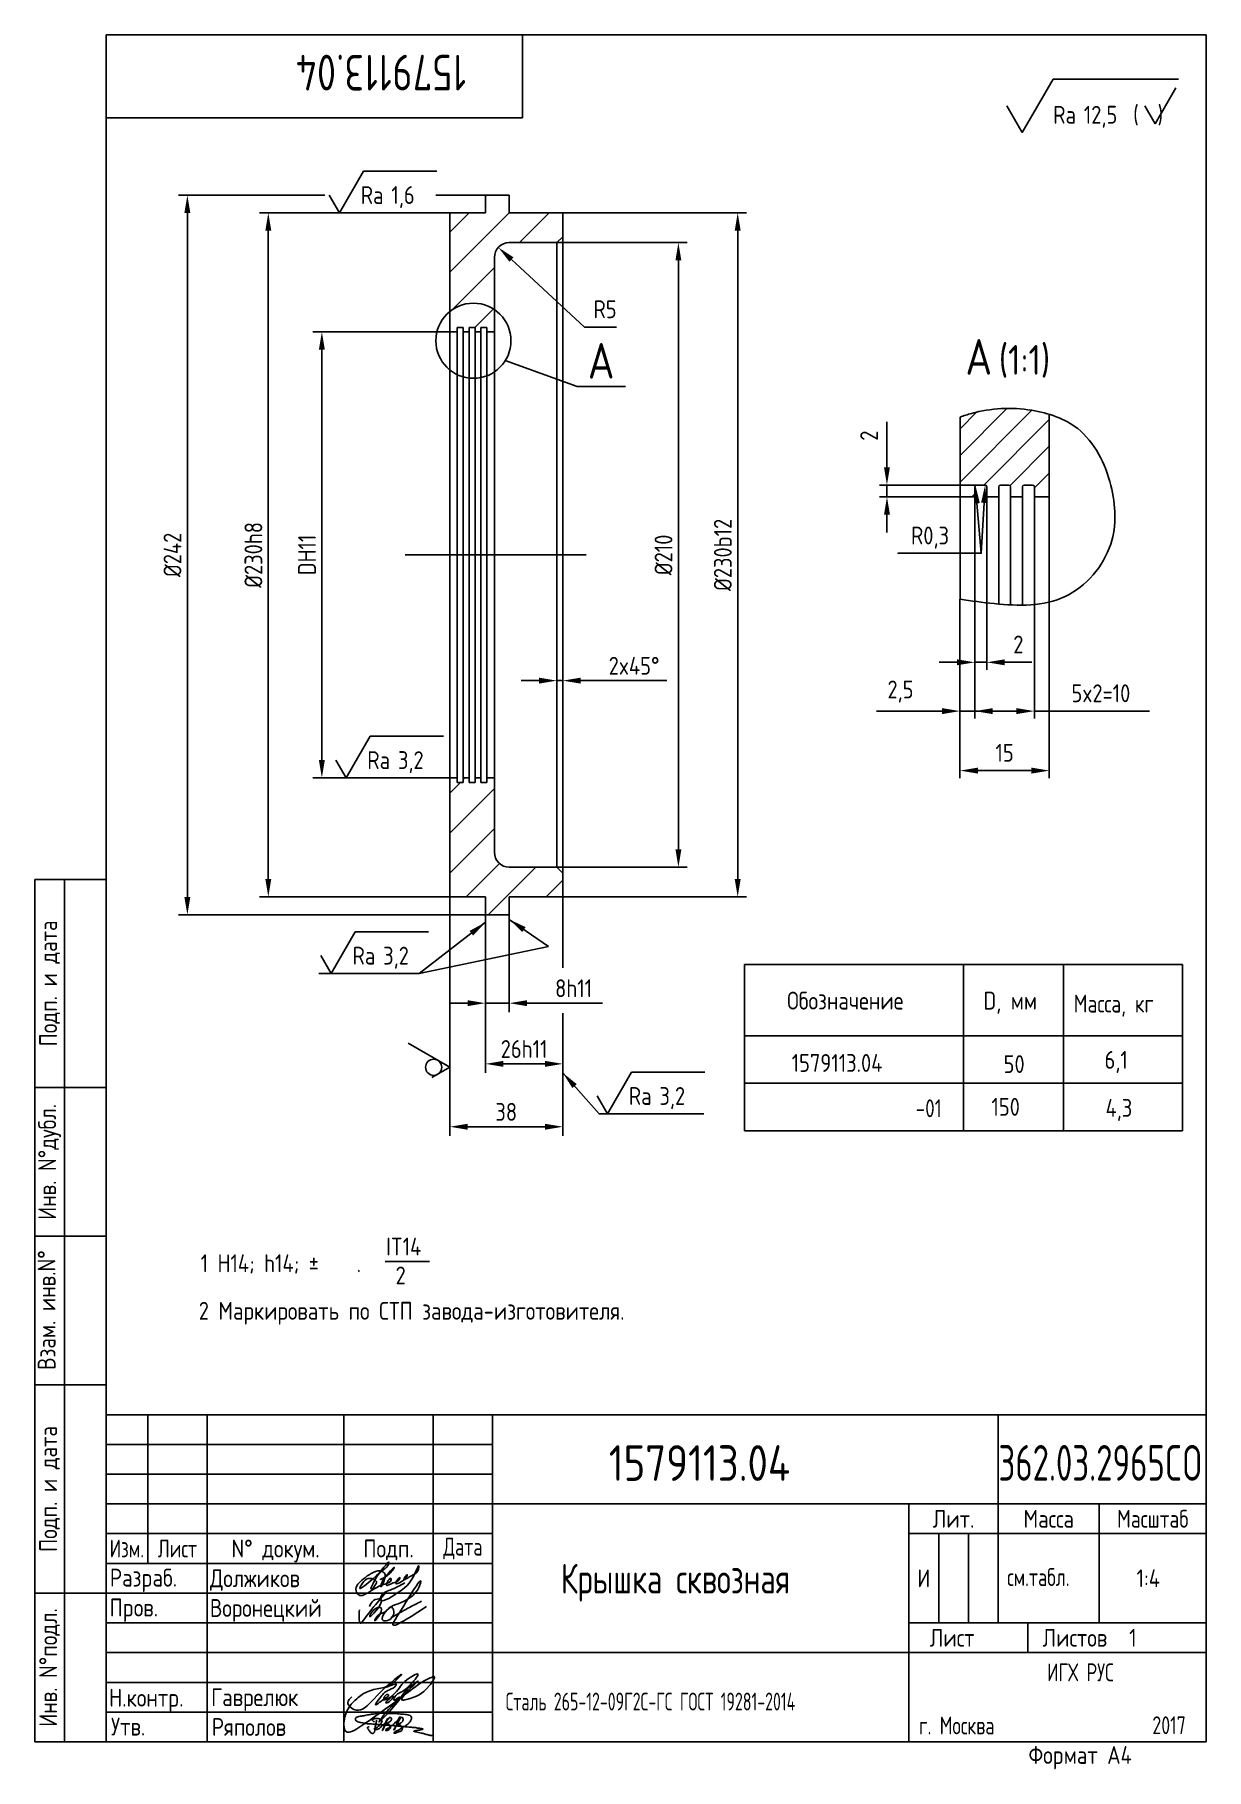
# Paper-space layout 'A4_MCad' of a CAD drawing. Header units: millimetres. Extents: x 8 to 205, y 0 to 292.
# The model-space entities are those that its viewports show. They can reach past a viewport. Long polylines and large blocks are cut down to what shows.
import ezdxf
from ezdxf.enums import TextEntityAlignment as Align

# ---------------------------------------------------------------- set-up
doc = ezdxf.new("R2010")
doc.units = ezdxf.units.MM
doc.linetypes.add('CENTER', pattern=[50.8, 31.75, -6.35, 6.35, -6.35])
for name, color, linetype in [('Bord', 1, 'Continuous'), ('Cen', 5, 'CENTER'), ('Con', 6, 'Continuous'), ('Cont', 6, 'Continuous'), ('Dim', 7, 'Continuous'), ('Hatch', 2, 'Continuous'), ('Text', 3, 'Continuous'), ('Textb', 6, 'Continuous'), ('Vporti', 7, 'Continuous')]:
    doc.layers.add(name, color=color, linetype=linetype)
doc.layers.get('Defpoints').off()
doc.layers.get('Vporti').off()
doc.styles.add('Style1', font='romans.shx', dxfattribs={"width": 0.8})
doc.dimstyles.new('Dia_2', dxfattribs={"dimscale": 2, "dimtxt": 3, "dimasz": 3, "dimexe": 1.25, "dimexo": 0.625, "dimgap": 1.5, "dimtad": 1, "dimtoh": 1, "dimdec": 0, "dimtxsty": 'Style1', "dimcen": 2.5, "dimse1": 1, "dimclrt": 3, "dimadec": 0, "dimazin": 0, "dimtfac": 1, "dimtdec": 0, "dimtmove": 0, "dimatfit": 2, "dimfxl": 1, "dimarcsym": 0})
doc.dimstyles.new('Lin', dxfattribs={"dimtxt": 3, "dimasz": 3, "dimexe": 1.25, "dimexo": 0, "dimgap": 1.5, "dimtad": 1, "dimtxsty": 'Style1', "dimcen": 2.5, "dimclrt": 3, "dimadec": 0, "dimazin": 0, "dimtfac": 1, "dimtmove": 0, "dimatfit": 3, "dimldrblk": 'DOT', "dimfxl": 1, "dimarcsym": 0})
doc.dimstyles.new('LIN_2', dxfattribs={"dimscale": 0.5, "dimtxt": 3, "dimasz": 3, "dimexe": 1.5, "dimexo": 0, "dimgap": 1, "dimtad": 1, "dimdec": 0, "dimzin": 0, "dimdsep": 46, "dimtxsty": 'Style1', "dimcen": 0, "dimclrt": 3, "dimadec": 0, "dimazin": 0, "dimtfac": 1, "dimtdec": 0, "dimtix": 1, "dimtmove": 0, "dimatfit": 3, "dimfxl": 1, "dimtolj": 1, "dimtzin": 12, "dimarcsym": 0})

# ---------------------------------------------------------------- blocks, each defined once
blk = doc.blocks.new('A$C314368CF')
at = {"layer": 'Text'}
for q in [(7.18, 6), (1.98, 3)]:
    blk.add_line((3.72, 0), q, dxfattribs=at)
at = {"layer": 'Text', "style": 'Style1', "width": 0.8}
blk.add_text('(  )', height=3, dxfattribs=at).set_placement((0, 0))
blk = doc.blocks.new('sherISO_18')
at = {"layer": 'Cont'}
for p, q in [((-30.94, -16.46), (-25.74, -7.46)), ((-25.74, -7.46), (-4.67, -7.46)), ((-30.94, -16.46), (-33.54, -11.96))]:
    blk.add_line(p, q, dxfattribs=at)
blk.add_blockref('A$C314368CF', (-12.3, -14.96))
at = {"layer": 'Textb', "style": 'Style1', "width": 0.8}
blk.add_text('Ra', height=3, dxfattribs=at).set_placement((-25.74, -14.96))
blk.add_attdef('12,5', (-20.6, -14.96), '', height=3, dxfattribs=at)
blk = doc.blocks.new('*D11')
at = {"layer": 'Dim', "color": 0, "lineweight": -2, "transparency": 16777216}
for p, q in [((1631.95, 1599.58), (1631.95, 1570)), ((1616.95, 1581.25), (1616.95, 1570)), ((1619.95, 1571.25), (1628.95, 1571.25))]:
    blk.add_line(p, q, dxfattribs=at)
at = {"layer": 'Dim', "color": 0, "transparency": 16777216}
for points in [[(1619.95, 1571.75), (1619.95, 1570.75), (1616.95, 1571.25)], [(1628.95, 1571.75), (1628.95, 1570.75), (1631.95, 1571.25)]]:
    blk.add_solid(points, dxfattribs=at)
at = {"layer": 'Dim', "color": 3, "transparency": 16777216, "insert": (1624.45, 1574.25), "char_height": 3, "attachment_point": 5, "style": 'Style1'}
blk.add_mtext('15', dxfattribs=at)
blk = doc.blocks.new('_Dot')
at = {"color": 0, "linetype": 'ByBlock', "lineweight": -2}
blk.add_line((-0.5, 0), (-1, 0), dxfattribs=at)
at = {"color": 0, "linetype": 'ByBlock', "const_width": 0.5}
blk.add_lwpolyline([(-0.25, 0, 1), (0.25, 0, 1)], format="xyb", close=True, dxfattribs=at)
blk = doc.blocks.new('*D12')
at = {"layer": 'Dim', "color": 0, "lineweight": -2, "transparency": 16777216}
for p, q in [((1616.95, 1600.08), (1616.95, 1580)), ((1619.45, 1589.47), (1619.45, 1580)), ((1613.95, 1581.25), (1602.93, 1581.25)), ((1619.45, 1581.25), (1616.95, 1581.25)), ((1619.45, 1581.25), (1622.45, 1581.25))]:
    blk.add_line(p, q, dxfattribs=at)
at = {"layer": 'Dim', "color": 0, "transparency": 16777216}
blk.add_solid([(1613.95, 1581.75), (1613.95, 1580.75), (1616.95, 1581.25)], dxfattribs=at)
at = {"layer": 'Dim', "color": 3, "transparency": 16777216, "insert": (1606.94, 1584.54), "char_height": 3, "attachment_point": 5, "style": 'Style1'}
blk.add_mtext('2,5', dxfattribs=at)
blk = doc.blocks.new('_None')
blk = doc.blocks.new('*D13')
at = {"layer": 'Dim', "color": 0, "lineweight": -2, "transparency": 16777216}
for p, q in [((1629.45, 1599.18), (1629.45, 1580)), ((1619.45, 1589.47), (1619.45, 1580)), ((1622.45, 1581.25), (1626.45, 1581.25)), ((1629.45, 1581.25), (1648.83, 1581.25))]:
    blk.add_line(p, q, dxfattribs=at)
at = {"layer": 'Dim', "color": 0, "transparency": 16777216}
for points in [[(1622.45, 1581.75), (1622.45, 1580.75), (1619.45, 1581.25)], [(1626.45, 1581.75), (1626.45, 1580.75), (1629.45, 1581.25)]]:
    blk.add_solid(points, dxfattribs=at)
at = {"layer": 'Dim', "color": 3, "transparency": 16777216, "insert": (1640.64, 1584.25), "char_height": 3, "attachment_point": 5, "style": 'Style1'}
blk.add_mtext('5x2=10', dxfattribs=at)
blk = doc.blocks.new('*D10')
at = {"layer": 'Dim', "color": 0, "lineweight": -2, "transparency": 16777216}
for p, q in [((1604.67, 1622.26), (1604.67, 1629.86)), ((1619.75, 1619.26), (1603.42, 1619.26)), ((1604.67, 1617.26), (1604.67, 1619.26)), ((1616.95, 1617.26), (1603.42, 1617.26)), ((1604.67, 1614.26), (1604.67, 1611.26))]:
    blk.add_line(p, q, dxfattribs=at)
at = {"layer": 'Dim', "color": 0, "transparency": 16777216}
for points in [[(1604.17, 1622.26), (1605.17, 1622.26), (1604.67, 1619.26)], [(1604.17, 1614.26), (1605.17, 1614.26), (1604.67, 1617.26)]]:
    blk.add_solid(points, dxfattribs=at)
at = {"layer": 'Dim', "color": 3, "transparency": 16777216, "insert": (1601.67, 1627.56), "char_height": 3, "attachment_point": 5, "rotation": 90, "style": 'Style1'}
blk.add_mtext('2', dxfattribs=at)
blk = doc.blocks.new('ZNAK01')
at = {"layer": 'Textb', "style": 'Style1', "width": 0.8}
blk.add_attdef('А', text='', height=6, dxfattribs=at).set_placement((3.95, -0.02), align=Align.RIGHT)
blk.add_attdef('SC(1)', (5.07, -0.02), '', height=5, dxfattribs=at)
blk = doc.blocks.new('*D15')
at = {"layer": 'Dim', "color": 0, "lineweight": -2, "transparency": 16777216}
for p, q in [((1426.81, 1432.7), (1426.81, 1399.98)), ((1434.81, 1432.7), (1434.81, 1399.98)), ((1420.81, 1402.98), (1414.81, 1402.98)), ((1426.81, 1402.98), (1434.81, 1402.98)), ((1440.81, 1402.98), (1466.13, 1402.98))]:
    blk.add_line(p, q, dxfattribs=at)
at = {"layer": 'Dim', "color": 0, "transparency": 16777216}
for points in [[(1420.81, 1403.98), (1420.81, 1401.98), (1426.81, 1402.98)], [(1440.81, 1403.98), (1440.81, 1401.98), (1434.81, 1402.98)]]:
    blk.add_solid(points, dxfattribs=at)
at = {"layer": 'Dim', "color": 3, "transparency": 16777216, "insert": (1456.47, 1407.98), "char_height": 6, "attachment_point": 5, "style": 'Style1'}
blk.add_mtext('\\A1;8h11', dxfattribs=at)
blk = doc.blocks.new('*D16')
at = {"layer": 'Dim', "color": 0, "lineweight": -2, "transparency": 16777216}
for p, q in [((1426.81, 1412.79), (1426.81, 1379.57)), ((1452.81, 1399.64), (1452.81, 1379.57)), ((1432.81, 1382.57), (1446.81, 1382.57))]:
    blk.add_line(p, q, dxfattribs=at)
at = {"layer": 'Dim', "color": 0, "transparency": 16777216}
for points in [[(1432.81, 1383.57), (1432.81, 1381.57), (1426.81, 1382.57)], [(1446.81, 1383.57), (1446.81, 1381.57), (1452.81, 1382.57)]]:
    blk.add_solid(points, dxfattribs=at)
at = {"layer": 'Dim', "color": 3, "transparency": 16777216, "insert": (1439.81, 1387.57), "char_height": 6, "attachment_point": 5, "style": 'Style1'}
blk.add_mtext('\\A1;26h11', dxfattribs=at)
blk = doc.blocks.new('*D17')
at = {"layer": 'Dim', "color": 0, "lineweight": -2, "transparency": 16777216}
for p, q in [((1414.81, 1438.7), (1414.81, 1358.43)), ((1452.81, 1392.88), (1452.81, 1358.43)), ((1420.81, 1361.43), (1446.81, 1361.43))]:
    blk.add_line(p, q, dxfattribs=at)
at = {"layer": 'Dim', "color": 0, "transparency": 16777216}
for points in [[(1420.81, 1362.43), (1420.81, 1360.43), (1414.81, 1361.43)], [(1446.81, 1362.43), (1446.81, 1360.43), (1452.81, 1361.43)]]:
    blk.add_solid(points, dxfattribs=at)
at = {"layer": 'Dim', "color": 3, "transparency": 16777216, "insert": (1433.81, 1366.43), "char_height": 6, "attachment_point": 5, "style": 'Style1'}
blk.add_mtext('\\A1;38', dxfattribs=at)
blk = doc.blocks.new('sherISO_09')
at = {"layer": 'Text'}
for q in [(4.04, 7), (-1.73, 3)]:
    blk.add_line((0, 0), q, dxfattribs=at)
blk.add_circle((0, 2.71), 1.35, dxfattribs=at)
blk = doc.blocks.new('sherISO_01')
at = {"layer": 'Text'}
blk.add_line((4.04, 7), (16.36, 7), dxfattribs=at)
blk.add_lwpolyline([(-1.73, 3), (0, 0), (4.04, 7)], dxfattribs=at)
at = {"layer": 'Text', "style": 'Style1', "width": 0.8}
blk.add_text('Ra', height=3, dxfattribs=at).set_placement((3.58, 1.5))
blk.add_attdef('12,5', (8.73, 1.5), '', height=3, dxfattribs=at)
blk = doc.blocks.new('*D18')
at = {"layer": 'Dim', "color": 0, "lineweight": -2, "transparency": 16777216}
for p, q in [((1450.81, 1658.7), (1494.7, 1658.7)), ((1491.7, 1652.7), (1491.7, 1454.71)), ((1450.81, 1448.71), (1494.7, 1448.71))]:
    blk.add_line(p, q, dxfattribs=at)
at = {"layer": 'Dim', "color": 0, "transparency": 16777216}
for points in [[(1490.7, 1652.7), (1492.7, 1652.7), (1491.7, 1658.7)], [(1490.7, 1454.71), (1492.7, 1454.71), (1491.7, 1448.71)]]:
    blk.add_solid(points, dxfattribs=at)
at = {"layer": 'Dim', "color": 3, "transparency": 16777216, "insert": (1486.7, 1553.7), "char_height": 6, "attachment_point": 5, "rotation": 90, "style": 'Style1'}
blk.add_mtext('\\A1;%%c210', dxfattribs=at)
blk = doc.blocks.new('*D19')
at = {"layer": 'Dim', "color": 0, "lineweight": -2, "transparency": 16777216}
for p, q in [((1452.81, 1668.7), (1514.64, 1668.7)), ((1511.64, 1662.7), (1511.64, 1444.7)), ((1452.81, 1438.7), (1514.64, 1438.7))]:
    blk.add_line(p, q, dxfattribs=at)
at = {"layer": 'Dim', "color": 0, "transparency": 16777216}
for points in [[(1510.64, 1662.7), (1512.64, 1662.7), (1511.64, 1668.7)], [(1510.64, 1444.7), (1512.64, 1444.7), (1511.64, 1438.7)]]:
    blk.add_solid(points, dxfattribs=at)
at = {"layer": 'Dim', "color": 3, "transparency": 16777216, "insert": (1506.64, 1553.7), "char_height": 6, "attachment_point": 5, "rotation": 90, "style": 'Style1'}
blk.add_mtext('\\A1;%%c230b12', dxfattribs=at)
blk = doc.blocks.new('*D21')
at = {"layer": 'Dim', "color": 0, "lineweight": -2, "transparency": 16777216}
for p, q in [((1414.81, 1668.7), (1350.79, 1668.7)), ((1353.79, 1662.7), (1353.79, 1444.7)), ((1414.81, 1438.7), (1350.79, 1438.7))]:
    blk.add_line(p, q, dxfattribs=at)
at = {"layer": 'Dim', "color": 0, "transparency": 16777216}
for points in [[(1352.79, 1662.7), (1354.79, 1662.7), (1353.79, 1668.7)], [(1352.79, 1444.7), (1354.79, 1444.7), (1353.79, 1438.7)]]:
    blk.add_solid(points, dxfattribs=at)
at = {"layer": 'Dim', "color": 3, "transparency": 16777216, "insert": (1348.79, 1553.7), "char_height": 6, "attachment_point": 5, "rotation": 90, "style": 'Style1'}
blk.add_mtext('\\A1;%%c230h8', dxfattribs=at)
blk = doc.blocks.new('*D20')
at = {"layer": 'Dim', "color": 0, "lineweight": -2, "transparency": 16777216}
for p, q in [((1372.81, 1674.7), (1323.57, 1674.7)), ((1326.57, 1668.7), (1326.57, 1438.7)), ((1343.32, 1432.7), (1323.57, 1432.7))]:
    blk.add_line(p, q, dxfattribs=at)
at = {"layer": 'Dim', "color": 0, "transparency": 16777216}
for points in [[(1325.57, 1668.7), (1327.57, 1668.7), (1326.57, 1674.7)], [(1325.57, 1438.7), (1327.57, 1438.7), (1326.57, 1432.7)]]:
    blk.add_solid(points, dxfattribs=at)
at = {"layer": 'Dim', "color": 3, "transparency": 16777216, "insert": (1321.57, 1553.7), "char_height": 6, "attachment_point": 5, "rotation": 90, "style": 'Style1'}
blk.add_mtext('\\A1;%%c242', dxfattribs=at)
blk = doc.blocks.new('*D22')
at = {"layer": 'Dim', "color": 0, "lineweight": -2, "transparency": 16777216}
for p, q in [((1414.81, 1628.7), (1368.8, 1628.7)), ((1371.8, 1622.7), (1371.8, 1484.71)), ((1414.81, 1478.71), (1368.8, 1478.71))]:
    blk.add_line(p, q, dxfattribs=at)
at = {"layer": 'Dim', "color": 0, "transparency": 16777216}
for points in [[(1370.8, 1622.7), (1372.8, 1622.7), (1371.8, 1628.7)], [(1370.8, 1484.71), (1372.8, 1484.71), (1371.8, 1478.71)]]:
    blk.add_solid(points, dxfattribs=at)
at = {"layer": 'Dim', "color": 3, "transparency": 16777216, "insert": (1366.8, 1553.7), "char_height": 6, "attachment_point": 5, "rotation": 90, "style": 'Style1'}
blk.add_mtext('\\A1;DH11', dxfattribs=at)
blk = doc.blocks.new('*D23')
at = {"layer": 'Dim', "color": 0, "lineweight": -2, "transparency": 16777216}
for p, q in [((1450.81, 1503.95), (1450.81, 1514.43)), ((1452.81, 1503.95), (1452.81, 1514.43)), ((1444.81, 1511.43), (1438.81, 1511.43)), ((1450.81, 1511.43), (1452.81, 1511.43)), ((1458.81, 1511.43), (1487.83, 1511.43))]:
    blk.add_line(p, q, dxfattribs=at)
at = {"layer": 'Dim', "color": 0, "transparency": 16777216}
for points in [[(1444.81, 1512.43), (1444.81, 1510.43), (1450.81, 1511.43)], [(1458.81, 1512.43), (1458.81, 1510.43), (1452.81, 1511.43)]]:
    blk.add_solid(points, dxfattribs=at)
at = {"layer": 'Dim', "color": 3, "transparency": 16777216, "insert": (1476.8, 1516.43), "char_height": 6, "attachment_point": 5, "style": 'Style1'}
blk.add_mtext('\\A1;2x45°', dxfattribs=at)
blk = doc.blocks.new('*D24')
at = {"layer": 'Dim', "color": 0, "lineweight": -2, "transparency": 16777216}
for p, q in [((1435.55, 1653.02), (1438.49, 1650.31)), ((1438.49, 1650.31), (1460.15, 1630.3)), ((1460.15, 1630.3), (1470.92, 1630.3))]:
    blk.add_line(p, q, dxfattribs=at)
at = {"layer": 'Dim', "color": 0, "transparency": 16777216}
blk.add_solid([(1436.23, 1653.76), (1434.87, 1652.29), (1431.14, 1657.09)], dxfattribs=at)
at = {"layer": 'Dim', "color": 3, "transparency": 16777216, "insert": (1467.03, 1636.3), "char_height": 6, "attachment_point": 5, "style": 'Style1'}
blk.add_mtext('R5', dxfattribs=at)

msp = doc.modelspace()

# ---------------------------------------------------------------- hatches: boundary and pattern name
at = {"layer": 'Hatch'}
h = msp.add_hatch(dxfattribs=at)
h.set_pattern_fill('ANSI31', color=256, scale=3)
h.set_pattern_definition([(45, (-5071.383, 2167.162), (-6.735192, 6.735192), [])])
h.paths.add_polyline_path([(1452.808, 1664.701), (1452.808, 1668.701), (1434.813, 1668.701), (1434.813, 1674.701), (1426.813, 1674.701), (1426.813, 1668.701), (1414.813, 1668.701), (1414.813, 1628.701), (1417.313, 1628.701), (1417.313, 1630.201), (1419.313, 1630.201), (1419.313, 1628.701), (1421.313, 1628.701), (1421.313, 1630.201), (1423.313, 1630.201), (1423.313, 1628.701), (1425.313, 1628.701), (1425.313, 1630.201), (1427.313, 1630.201), (1427.313, 1628.701), (1429.813, 1628.701), (1429.813, 1653.701, -0.4142136), (1434.813, 1658.701), (1450.808, 1658.701), (1452.808, 1660.701)])
h.paths.add_polyline_path([(1429.813, 1478.701), (1427.313, 1478.701), (1427.313, 1477.206), (1425.313, 1477.206), (1425.313, 1478.701), (1423.313, 1478.701), (1423.313, 1477.206), (1421.313, 1477.206), (1421.313, 1478.701), (1419.313, 1478.701), (1419.313, 1477.206), (1417.313, 1477.206), (1417.313, 1478.701), (1414.813, 1478.701), (1414.813, 1438.701), (1426.813, 1438.701), (1426.813, 1432.701), (1434.813, 1432.701), (1434.813, 1438.701), (1452.808, 1438.701), (1452.808, 1442.706), (1452.809, 1446.705), (1450.808, 1448.706), (1434.813, 1448.706, -0.4142136), (1429.813, 1453.706)])
h = msp.add_hatch(dxfattribs=at)
h.set_pattern_fill('ANSI31', color=256, style=0)
h.set_pattern_definition([(45, (1343.2323, 1570.5334), (-2.245064, 2.245064), [])])
edge = h.paths.add_edge_path()
edge.add_spline(control_points=[(1631.954, 1631.155), (1630.995, 1631.449), (1626.602, 1632.428), (1621.444, 1632.151), (1617.59, 1630.907), (1616.954, 1630.677)], knot_values=[20.1465152, 20.1465152, 20.1465152, 20.1465152, 23.0935881, 33.2381025, 35.2679193, 35.2679193, 35.2679193, 35.2679193], degree=3, periodic=0)
edge.add_line((1616.954, 1630.677), (1616.954, 1617.262))
edge.add_line((1616.954, 1617.262), (1619.454, 1617.262))
edge.add_line((1619.454, 1617.262), (1619.454, 1618.962))
edge.add_arc((1619.754, 1618.962), 0.3, 90, 180, ccw=False)
edge.add_line((1619.754, 1619.262), (1621.154, 1619.262))
edge.add_arc((1621.154, 1618.962), 0.3, 0, 90, ccw=False)
edge.add_line((1621.454, 1618.962), (1621.454, 1617.262))
edge.add_line((1621.454, 1617.262), (1623.454, 1617.262))
edge.add_line((1623.454, 1617.262), (1623.454, 1618.962))
edge.add_arc((1623.754, 1618.962), 0.3, 90, 180, ccw=False)
edge.add_line((1623.754, 1619.262), (1625.154, 1619.262))
edge.add_arc((1625.154, 1618.962), 0.3, 0, 90, ccw=False)
edge.add_line((1625.454, 1618.962), (1625.454, 1617.262))
edge.add_line((1625.454, 1617.262), (1627.454, 1617.262))
edge.add_line((1627.454, 1617.262), (1627.454, 1618.962))
edge.add_arc((1627.754, 1618.962), 0.3, 90, 180, ccw=False)
edge.add_line((1627.754, 1619.262), (1629.154, 1619.262))
edge.add_arc((1629.154, 1618.962), 0.3, 0, 90, ccw=False)
edge.add_line((1629.454, 1618.962), (1629.454, 1617.262))
edge.add_line((1629.454, 1617.262), (1631.954, 1617.262))
edge.add_line((1631.954, 1617.262), (1631.954, 1631.155))

# ---------------------------------------------------------------- linework, layer by layer
at = {"layer": 'Bord'}
msp.add_open_spline([(1616.954, 1630.677), (1617.59, 1630.907), (1621.444, 1632.151), (1628.437, 1632.527), (1638.28, 1629.187), (1642.939, 1619.688), (1643.53, 1608.475), (1635.164, 1598.685), (1624.786, 1598.981), (1618.845, 1599.777), (1616.954, 1600.08)], degree=3, knots=[20.1465152, 20.1465152, 20.1465152, 20.1465152, 22.176332, 32.3208464, 40.6447347, 51.7167542, 61.5386293, 73.2151384, 85.2190904, 90.9248024, 90.9248024, 90.9248024, 90.9248024], dxfattribs=at)
at = {"layer": 'Cen'}
msp.add_line((1460.637, 1553.701), (1399.832, 1553.701), dxfattribs=at)
at = {"layer": 'Cont'}
for p, q in [((1426.813, 1674.701), (1426.813, 1668.701)), ((1426.813, 1674.701), (1434.813, 1674.701)), ((1434.813, 1674.701), (1434.813, 1668.701)), ((1414.813, 1668.701), (1414.813, 1553.701)), ((1414.813, 1668.701), (1426.813, 1668.701)), ((1434.813, 1668.701), (1452.808, 1668.701)), ((1444.813, 1668.701), (1444.813, 1668.701)), ((1452.808, 1553.701), (1452.808, 1668.701)), ((1450.808, 1658.701), (1452.808, 1660.701)), ((1434.813, 1658.701), (1450.808, 1658.701)), ((1450.808, 1658.701), (1450.808, 1553.701)), ((1429.813, 1653.701), (1429.813, 1553.701)), ((1417.313, 1630.201), (1419.313, 1630.201)), ((1417.313, 1630.201), (1417.313, 1628.701)), ((1417.313, 1630.197), (1419.313, 1630.197)), ((1417.313, 1630.197), (1417.313, 1628.697)), ((1417.313, 1630.197), (1417.313, 1553.701)), ((1419.313, 1630.201), (1419.313, 1628.701)), ((1419.313, 1630.197), (1419.313, 1628.697)), ((1419.313, 1630.197), (1419.313, 1553.701)), ((1421.313, 1630.201), (1423.313, 1630.201)), ((1421.313, 1630.201), (1421.313, 1628.701)), ((1421.313, 1630.197), (1423.313, 1630.197)), ((1421.313, 1630.197), (1421.313, 1628.697)), ((1421.313, 1630.197), (1421.313, 1553.701)), ((1423.313, 1630.201), (1423.313, 1628.701)), ((1423.313, 1630.197), (1423.313, 1628.697)), ((1423.313, 1630.197), (1423.313, 1553.701)), ((1425.313, 1630.201), (1427.313, 1630.201)), ((1425.313, 1630.201), (1425.313, 1628.701)), ((1425.313, 1630.197), (1427.313, 1630.197)), ((1425.313, 1630.197), (1425.313, 1628.697)), ((1425.313, 1630.197), (1425.313, 1553.701)), ((1427.313, 1630.201), (1427.313, 1628.701)), ((1427.313, 1630.197), (1427.313, 1628.697)), ((1427.313, 1630.197), (1427.313, 1553.701)), ((1616.954, 1600.08), (1616.954, 1630.677)), ((1631.954, 1631.155), (1631.954, 1599.58)), ((1417.313, 1628.697), (1414.813, 1628.697)), ((1419.313, 1628.697), (1421.313, 1628.697)), ((1423.313, 1628.697), (1425.313, 1628.697)), ((1427.313, 1628.697), (1429.813, 1628.697)), ((1619.454, 1599.71), (1619.454, 1618.962)), ((1619.754, 1619.262), (1621.154, 1619.262)), ((1621.454, 1599.461), (1621.454, 1618.962)), ((1623.454, 1599.258), (1623.454, 1618.962)), ((1623.754, 1619.262), (1625.154, 1619.262)), ((1625.454, 1599.117), (1625.454, 1618.962)), ((1627.454, 1599.075), (1627.454, 1618.962)), ((1627.754, 1619.262), (1629.154, 1619.262)), ((1629.454, 1618.962), (1629.454, 1599.176)), ((1616.954, 1617.262), (1619.454, 1617.262)), ((1621.454, 1617.262), (1623.454, 1617.262)), ((1625.454, 1617.262), (1627.454, 1617.262)), ((1629.454, 1617.262), (1631.954, 1617.262)), ((1414.813, 1553.701), (1414.813, 1438.701)), ((1417.313, 1477.206), (1417.313, 1553.701)), ((1419.313, 1477.206), (1419.313, 1553.701)), ((1421.313, 1477.206), (1421.313, 1553.701)), ((1423.313, 1477.206), (1423.313, 1553.701)), ((1425.313, 1477.206), (1425.313, 1553.701)), ((1427.313, 1477.206), (1427.313, 1553.701)), ((1429.813, 1453.706), (1429.813, 1553.701)), ((1450.808, 1448.706), (1450.808, 1553.701)), ((1452.808, 1553.701), (1452.808, 1438.701)), ((1417.313, 1478.706), (1414.813, 1478.706)), ((1419.313, 1478.706), (1421.313, 1478.706)), ((1423.313, 1478.706), (1425.313, 1478.706)), ((1427.313, 1478.706), (1429.813, 1478.706)), ((1417.313, 1477.206), (1419.313, 1477.206)), ((1421.313, 1477.206), (1423.313, 1477.206)), ((1425.313, 1477.206), (1427.313, 1477.206)), ((1434.813, 1448.706), (1450.808, 1448.706)), ((1450.808, 1448.706), (1452.808, 1446.706)), ((1414.813, 1438.701), (1426.813, 1438.701)), ((1426.813, 1438.701), (1426.813, 1432.701)), ((1434.813, 1438.701), (1434.813, 1432.701)), ((1434.813, 1438.701), (1452.808, 1438.701)), ((1426.813, 1432.701), (1434.813, 1432.701))]:
    msp.add_line(p, q, dxfattribs=at)
for centre, radius, start, end in [((1434.813, 1653.701), 5, 90, 180), ((1619.754, 1618.962), 0.3, 90, 180), ((1621.154, 1618.962), 0.3, 0, 90), ((1623.754, 1618.962), 0.3, 90, 180), ((1625.154, 1618.962), 0.3, 0, 90), ((1627.754, 1618.962), 0.3, 90, 180), ((1629.154, 1618.962), 0.3, 0, 90), ((1434.813, 1453.706), 5, 180, 270)]:
    msp.add_arc(centre, radius, start, end, dxfattribs=at)
at = {"layer": 'Dim'}
for p, q in [((1426.813, 1674.701), (1410.13, 1674.701)), ((1433.499, 1619.032), (1457.676, 1610.317)), ((1620.514, 1607.787), (1621, 1616.266)), ((1457.676, 1610.317), (1473.934, 1610.317)), ((1611.7, 1607.787), (1620.514, 1607.787)), ((1619.454, 1599.71), (1619.454, 1588.21)), ((1621.454, 1599.461), (1621.454, 1588.21)), ((1616.454, 1589.46), (1613.454, 1589.46)), ((1619.454, 1589.46), (1621.454, 1589.46)), ((1624.454, 1589.46), (1629.026, 1589.46)), ((1452.808, 1438.701), (1452.808, 1414.911)), ((1426.813, 1432.701), (1331.105, 1432.701))]:
    msp.add_line(p, q, dxfattribs=at)
msp.add_lwpolyline([(1619.797, 1616.185), (1620.514, 1607.787), (1606.519, 1607.787), (1609.787, 1607.787)], dxfattribs=at)
msp.add_circle((1422.779, 1625.703), 12.626, dxfattribs=at)
for points in [[(1619.299, 1616.142), (1619.542, 1619.174), (1620.295, 1616.227)], [(1620.5, 1616.295), (1621.499, 1616.238), (1621.171, 1619.261)], [(1616.454, 1589.96), (1616.454, 1588.96), (1619.454, 1589.46)], [(1624.454, 1589.96), (1624.454, 1588.96), (1621.454, 1589.46)]]:
    msp.add_solid(points, dxfattribs=at)

# ---------------------------------------------------------------- block references
msp.add_blockref('ZNAK01', (1618.41, 1637.821), dxfattribs=at).add_auto_attribs({'А': 'А', 'SC(1)': '(1:1)'})
at = {"layer": 'Dim', "xscale": 2, "yscale": 2, "zscale": 2}
for p in [(1379.935, 1478.706), (1374.961, 1412.962), (1467.869, 1365.775)]:
    msp.add_blockref('sherISO_01', p, dxfattribs=at).add_auto_attribs({'12,5': '3,2'})
at = {"layer": 'Dim', "xscale": 2, "yscale": 2, "zscale": 2, "rotation": 90}
msp.add_blockref('sherISO_09', (1414.813, 1381.416), dxfattribs=at)
at = {"layer": 'Vporti', "xscale": 2, "yscale": 2, "zscale": 2}
msp.add_blockref('sherISO_01', (1377.725, 1668.701), dxfattribs=at).add_auto_attribs({'12,5': '1,6'})

# ---------------------------------------------------------------- texts
at = {"layer": 'Dim', "color": 3, "char_height": 3, "attachment_point": 5, "style": 'Style1'}
for s, insert in [('R0,3', (1611.909, 1610.423)), ('2', (1626.759, 1592.46))]:
    msp.add_mtext(s, dxfattribs=dict(at, insert=insert))
at = {"layer": 'Textb', "style": 'Style1', "width": 0.8}
msp.add_text('A', height=12, dxfattribs=at).set_placement((1461.223, 1612.974))

# ---------------------------------------------------------------- dimensions: what is measured, and where the dimension line sits
at = {"layer": 'Dim'}
for base, p1, p2, text, picture, middle in [((1326.568, 1432.701), (1372.805, 1674.701), (1343.319, 1432.701), '%%c<>', '*D20', (1321.568, 1553.701)), ((1353.79, 1438.701), (1414.813, 1668.701), (1414.813, 1438.701), '%%c<>h8', '*D21', (1348.79, 1553.701)), ((1511.641, 1438.701), (1452.808, 1668.701), (1452.808, 1438.701), '%%c<>b12', '*D19', (1506.641, 1553.701)), ((1491.7, 1448.706), (1450.808, 1658.701), (1450.808, 1448.706), '%%c<>', '*D18', (1486.7, 1553.703)), ((1371.8, 1478.706), (1414.813, 1628.697), (1414.813, 1478.706), 'DH11', '*D22', (1366.8, 1553.701))]:
    dim = msp.add_linear_dim(base=base, p1=p1, p2=p2, angle=90, text=text, dimstyle='LIN_2', override={"dimscale": 2}, dxfattribs=at)
    dim.commit()
    dim.dimension.update_dxf_attribs({"geometry": picture, "text_midpoint": middle})
dim = msp.add_radius_dim(center=(1434.813, 1653.701), mpoint=(1438.486, 1650.309), dimstyle='Dia_2', dxfattribs=at)
dim.commit()
dim.dimension.update_dxf_attribs({"geometry": '*D24', "text_midpoint": (1467.035, 1630.301), "dimtype": 164})
dim = msp.add_linear_dim(base=(1604.67, 1619.262), p1=(1616.954, 1617.262), p2=(1619.754, 1619.262), angle=90, dimstyle='Lin', dxfattribs=at)
dim.commit()
dim.dimension.update_dxf_attribs({"geometry": '*D10', "text_midpoint": (1601.67, 1627.562)})
for base, p1, p2, dimstyle, override, picture, middle in [((1616.954, 1581.25), (1619.454, 1589.474), (1616.954, 1600.08), 'Lin', {"dimblk1": 'None', "dimsah": 1}, '*D12', (1606.94, 1584.536)), ((1452.808, 1361.433), (1414.813, 1438.701), (1452.808, 1392.877), 'LIN_2', {"dimscale": 2}, '*D17', (1433.811, 1366.433))]:
    dim = msp.add_linear_dim(base=base, p1=p1, p2=p2, dimstyle=dimstyle, override=override, dxfattribs=at)
    dim.commit()
    dim.dimension.update_dxf_attribs({"geometry": picture, "text_midpoint": middle})
dim = msp.add_linear_dim(base=(1631.954, 1571.254), p1=(1616.954, 1581.25), p2=(1631.954, 1599.58), dimstyle='Lin', dxfattribs=at)
dim.commit()
dim.dimension.update_dxf_attribs({"geometry": '*D11', "text_midpoint": (1624.454, 1574.254)})
dim = msp.add_linear_dim(base=(1629.454, 1581.25), p1=(1619.454, 1589.474), p2=(1629.454, 1599.176), text='5x2=<>', dimstyle='Lin', dxfattribs=at)
dim.commit()
dim.dimension.update_dxf_attribs({"geometry": '*D13', "text_midpoint": (1640.64, 1584.25)})
for base, p1, p2, text, picture, middle in [((1452.808, 1511.431), (1450.808, 1503.949), (1452.808, 1503.949), '<>x45°', '*D23', (1476.798, 1511.431)), ((1434.813, 1402.984), (1426.813, 1432.701), (1434.813, 1432.701), '<>h11', '*D15', (1456.47, 1402.984)), ((1452.808, 1382.57), (1426.813, 1412.789), (1452.808, 1399.645), '<>h11', '*D16', (1439.811, 1382.57))]:
    dim = msp.add_linear_dim(base=base, p1=p1, p2=p2, text=text, dimstyle='LIN_2', override={"dimscale": 2}, dxfattribs=at)
    dim.commit()
    dim.dimension.update_dxf_attribs({"geometry": picture, "text_midpoint": middle, "dimtype": 160})

# ---------------------------------------------------------------- leaders
for points in [[(1426.813, 1430.164), (1404.559, 1412.962), (1370.818, 1412.962)], [(1434.813, 1431.15), (1448.024, 1422.015), (1404.559, 1412.962)], [(1452.808, 1379.57), (1465.038, 1365.775), (1500.307, 1365.775)]]:
    msp.add_leader(points, dimstyle='LIN_2', override={"dimscale": 2}, dxfattribs=at)

psp = doc.layouts.new('A4_MCad')

# ---------------------------------------------------------------- linework, layer by layer
at = {"layer": 'Bord'}
for p, q in [((127.33, 115.71), (201.01, 115.71)), ((20, 55), (85, 55)), ((20, 50), (85, 50)), ((20, 45), (85, 45)), ((160, 40), (160, 25)), ((165, 40), (165, 25)), ((20, 30), (85, 30)), ((20, 25), (85, 25)), ((20, 20), (85, 20)), ((20, 15), (85, 15)), ((20, 10), (85, 10))]:
    psp.add_line(p, q, dxfattribs=at)
at = {"layer": 'Cont'}
for p, q in [((205, 292), (20, 292)), ((20, 292), (20, 5)), ((90, 278), (90, 292)), ((205, 292), (205, 5)), ((205, 292), (205, 5)), ((20, 278), (90, 278)), ((8, 5), (8, 150)), ((8, 150), (20, 150)), ((13, 5), (13, 150)), ((127.33, 135.71), (201.01, 135.71)), ((127.33, 135.71), (127.33, 107.71)), ((164.17, 135.71), (164.17, 107.71)), ((181.01, 135.71), (181.01, 107.71)), ((201.01, 135.71), (201.01, 107.71)), ((127.33, 123.71), (201.01, 123.71)), ((8, 115), (20, 115)), ((127.33, 107.71), (201.01, 107.71)), ((20, 90), (8, 90)), ((20, 65), (8, 65)), ((85, 60), (20, 60)), ((205, 60), (20, 60)), ((85, 60), (20, 60)), ((205, 60), (20, 60)), ((20, 60), (205, 60)), ((20, 60), (20, 5)), ((27, 60), (27, 35)), ((37, 60), (37, 5)), ((60, 5), (60, 60)), ((75, 60), (75, 5)), ((85, 5), (85, 60)), ((170, 60), (170, 25)), ((85, 45), (205, 45)), ((155, 5), (155, 45)), ((170, 44.95), (170, 25)), ((187, 25), (187, 45)), ((20, 40), (85, 40)), ((205, 40), (155, 40)), ((85, 35), (20, 35)), ((20, 30), (8, 30)), ((155, 25), (205, 25)), ((175, 25), (175, 20)), ((205, 20), (85, 20)), ((20, 5), (8, 5)), ((20, 5), (205, 5))]:
    psp.add_line(p, q, dxfattribs=at)
at = {"layer": 'Text'}
psp.add_line((66.93, 85.73), (74.38, 85.73), dxfattribs=at)
for points, knots in [([(64.57, 30.94), (64.99, 31.85), (65.53, 33.04), (67.79, 35.6), (67.35, 34.44), (65.84, 33.41), (61.64, 29.3), (63.29, 32.04), (64.27, 32.72), (65.83, 32.03), (65.19, 31.23), (64.67, 30.54), (64.51, 30.8), (64.55, 30.89), (64.57, 30.94)], [0, 0, 0, 0, 4.062617, 5.226919, 5.800291, 6.663227, 11.774431, 12.938639, 14.11351, 15.354081, 16.396133, 16.918576, 17.03251, 17.182794, 17.182794, 17.182794, 17.182794]), ([(70.22, 31.72), (69.46, 31.3), (68.14, 30.58), (66.27, 29.99), (65.95, 28.06), (70.88, 31.16), (71.2, 31.77), (72.62, 34.8), (72.58, 33.36), (71.71, 33.24), (69.52, 31.76), (70.83, 33.52), (70.3, 32), (67.77, 30.89), (69.66, 33.06), (69.12, 31.86), (68.39, 31.89), (66.52, 30.65), (67.86, 32.91), (67.98, 31.82), (66.07, 31.38), (64.8, 30.54), (62.66, 29.19), (61.61, 30.93), (63.11, 32.34), (64.52, 33.31), (65.8, 33.94), (66.76, 33.53), (67.17, 32.54), (65.87, 30.23), (66.57, 32.51), (67.17, 32.96), (68.82, 34.78), (67.83, 33.33), (67.1, 32.78), (66.3, 32.39), (66.05, 32.27)], [0, 0, 0, 0, 2.703743, 4.672825, 5.02799, 7.955933, 13.437489, 13.883188, 14.189441, 16.413959, 17.478513, 18.47964, 18.959294, 20.910841, 22.003091, 22.470554, 23.533771, 24.710748, 26.01626, 26.201331, 27.488187, 30.382065, 32.258784, 33.069724, 35.439902, 37.010787, 38.612861, 39.32109, 39.818865, 41.83144, 42.782113, 44.494961, 45.867914, 46.467245, 48.290622, 49.101188, 49.101188, 49.101188, 49.101188]), ([(64.3, 27.75), (64.46, 28.12), (64.78, 28.87), (67.28, 29.43), (65.47, 26.98), (63.96, 25.65), (65.01, 27.64), (67.15, 27.72), (64.68, 24.42), (65.74, 26.63), (66.91, 26.52), (67.88, 28.03), (68.72, 26.65), (67.88, 25.31), (65.85, 25.31), (67.43, 27.71), (69.84, 28.38), (72.21, 29.67), (73.7, 34.1), (69.92, 27.57), (67.25, 23.42), (70.72, 25.69), (73.86, 27.75)], [0, 0, 0, 0, 1.213353, 2.399709, 5.497648, 5.861317, 7.611627, 8.43806, 10.837371, 11.583123, 13.461301, 14.534506, 15.162086, 17.217848, 17.944717, 20.123775, 21.948027, 26.460707, 27.144718, 34.52243, 35.159468, 41.304292, 41.304292, 41.304292, 41.304292]), ([(62.61, 27.19), (62.57, 26.74), (62.51, 26.07), (62.66, 24.53), (64, 26.43), (65.13, 27.86), (66.51, 29.47), (67.31, 30.41)], [0, 0, 0, 0, 1.523947, 2.237958, 3.351836, 5.856423, 9.374056, 9.374056, 9.374056, 9.374056]), ([(73.04, 28.64), (72.27, 28.25), (70.56, 27.37), (68.88, 26.42), (67.96, 25.89)], [0, 0, 0, 0, 2.587978, 5.77327, 5.77327, 5.77327, 5.77327]), ([(61.35, 12.56), (61.02, 12.25), (60.14, 11.44), (62.52, 9.58), (65.66, 12.84), (67.15, 14.45), (70.04, 16.67), (68.14, 14.59), (66.73, 14.07), (64.03, 13.69), (61.73, 12.02), (60, 9.98), (59.85, 5.46), (66.01, 9.84), (69.76, 12.44), (73.04, 15.14), (75.71, 16.27), (73.39, 12.94), (72.1, 12.63), (68.79, 11.56), (71.06, 14), (73.13, 15.71), (70.43, 13.91), (69.33, 11.81), (64.55, 6.68), (67.15, 10.16), (70.27, 13.38), (68.13, 11.58), (68.68, 12.91), (69.85, 13.44), (71.03, 14.29), (73.29, 17.14), (69.67, 15.03), (69.37, 13.73), (66.33, 11.13), (67.94, 11.82), (68.55, 13.04), (67.49, 12.26), (66.19, 11.73), (67.24, 13.38), (67.6, 12.66), (66.53, 12.21), (64.72, 10.45), (66.21, 12.69), (67.13, 13.65), (68.29, 13.97), (69.24, 15), (67.99, 14.52), (66.95, 14.11)], [0, 0, 0, 0, 1.17994, 3.087717, 5.863103, 12.338328, 12.854096, 14.088578, 16.834551, 19.302558, 21.570562, 25.210018, 27.650956, 31.348291, 40.129863, 44.562748, 45.223917, 46.979401, 51.214655, 52.099288, 55.323111, 56.227801, 58.471865, 60.028126, 65.752911, 68.466223, 71.038525, 71.934922, 72.780229, 73.495807, 76.028152, 77.999346, 80.11892, 83.1954, 85.334448, 86.270878, 87.060466, 88.110212, 88.803314, 89.989889, 90.197567, 90.706974, 92.884587, 94.19917, 96.055742, 97.375783, 97.753899, 99.636325, 99.636325, 99.636325, 99.636325]), ([(65.12, 8.37), (65.07, 8.38), (64.99, 8.41), (64.89, 8.5), (64.8, 8.57), (64.74, 8.69), (64.82, 8.77), (64.93, 8.84), (65.1, 8.89), (65.31, 8.93), (65.55, 8.95), (65.77, 8.92), (66, 8.87), (66.2, 8.78), (66.4, 8.63), (66.41, 8.42), (66.33, 8.26), (66.23, 8.1), (66.12, 7.94), (65.98, 7.78), (65.84, 7.62), (65.69, 7.52), (65.58, 7.43), (65.44, 7.36), (65.3, 7.3), (65.19, 7.25), (65.11, 7.21), (65.07, 7.15), (65.14, 7.1), (65.21, 7.09), (65.35, 7.07), (65.5, 7.07), (65.67, 7.12), (65.87, 7.19), (66.05, 7.34), (66.21, 7.51), (66.39, 7.65), (66.54, 7.81), (66.68, 7.93), (66.79, 8.04), (66.88, 8.14), (67.01, 8.29), (67.14, 8.53), (67.23, 8.68), (67.3, 8.96), (67.18, 8.66), (67.15, 8.44), (66.99, 8.09), (66.9, 7.81), (66.81, 7.57), (66.69, 7.31), (66.61, 7.12), (66.41, 6.78), (66.57, 7.17), (66.66, 7.45), (66.83, 7.74), (66.95, 8), (67.03, 8.19), (67.13, 8.4), (67.27, 8.58), (67.35, 8.75), (67.47, 8.89), (67.6, 9.04), (67.79, 9.1), (67.97, 9.03), (68.03, 8.87), (67.98, 8.7), (67.85, 8.51), (67.65, 8.37), (67.5, 8.23), (67.34, 8.17), (67.26, 8.12), (67.07, 8.09), (67.3, 8.07), (67.42, 8), (67.59, 7.93), (67.7, 7.8), (67.8, 7.67), (67.83, 7.54), (67.84, 7.37), (67.75, 7.2), (67.58, 7.06), (67.36, 6.94), (67.18, 6.86), (66.97, 6.92), (67.08, 7.1), (67.23, 7.16), (67.39, 7.27), (67.56, 7.36), (67.69, 7.46), (67.81, 7.53), (67.9, 7.61), (68, 7.69), (68.1, 7.77), (68.23, 7.87), (68.41, 8.02), (68.6, 8.19), (68.78, 8.37), (68.93, 8.49), (69.06, 8.61), (69.15, 8.74), (69.27, 8.84), (69.37, 8.97), (69.43, 9.08), (69.43, 9.27), (69.29, 9.08), (69.23, 8.94), (69.13, 8.69), (69.04, 8.46), (68.95, 8.22), (68.88, 7.98), (68.78, 7.78), (68.68, 7.55), (68.62, 7.34), (68.55, 7.14), (68.51, 7.03), (68.34, 6.99), (68.57, 7.33), (68.7, 7.54), (68.88, 7.87), (69, 8.08), (69.13, 8.32), (69.28, 8.6), (69.42, 8.89), (69.55, 9.07), (69.74, 9.18), (69.9, 9.01), (69.95, 8.81), (69.94, 8.62), (69.89, 8.46), (69.78, 8.33), (69.63, 8.22), (69.48, 8.11), (69.32, 8.03), (69.16, 7.99), (69.05, 7.97), (68.83, 7.98), (69.02, 7.94), (69.1, 7.9), (69.22, 7.88), (69.34, 7.84), (69.47, 7.81), (69.57, 7.72), (69.65, 7.62), (69.73, 7.51), (69.78, 7.39), (69.82, 7.26), (69.83, 7.13), (69.8, 6.99), (69.7, 6.88), (69.55, 6.77), (69.35, 6.73), (69.14, 6.66), (68.92, 6.55), (68.66, 6.48), (68.51, 6.44), (68.37, 6.42), (68.47, 6.58), (68.56, 6.64), (68.76, 6.78), (69.01, 6.89), (69.28, 7.04), (69.49, 7.16), (69.65, 7.24), (69.79, 7.32), (69.94, 7.43), (70.16, 7.58), (70.43, 7.76), (70.69, 7.95), (70.92, 8.12), (71.04, 8.29), (71.18, 8.44), (71.24, 8.6), (71.32, 8.74), (71.37, 8.92), (71.4, 9.13), (71.15, 9.48), (70.62, 9.59), (70.04, 9.63), (69.52, 9.66), (69.01, 9.74), (68.52, 9.75), (68.04, 9.74), (67.62, 9.78), (67.23, 9.78), (66.91, 9.81), (66.59, 9.83), (66.26, 9.82), (65.92, 9.79), (65.55, 9.74), (65.17, 9.67), (64.8, 9.66), (64.47, 9.61), (64.13, 9.52), (63.73, 9.54), (63.33, 9.37), (62.91, 9.35), (62.53, 9.24), (62.19, 9.19), (61.97, 9.06), (61.92, 8.83), (61.97, 8.6), (62.21, 8.38), (62.54, 8.33), (62.95, 8.2), (63.43, 8.15), (63.88, 8.05), (64.3, 8.02), (64.67, 8.01), (65.06, 7.94), (65.63, 7.94), (66.2, 7.83), (66.86, 7.87), (67.47, 7.76), (68.08, 7.72), (68.67, 7.71), (69.27, 7.62), (69.94, 7.55), (70.58, 7.54), (71.11, 7.46), (71.56, 7.42), (71.98, 7.4), (72.36, 7.32), (72.67, 7.29), (72.95, 7.24), (73.13, 7.23), (73.37, 7.14), (73.13, 7.06), (72.96, 7.03), (72.66, 6.98), (72.32, 6.92), (72.05, 6.91), (71.6, 6.75), (72.17, 6.67), (72.49, 6.59), (73.03, 6.47), (73.56, 6.35), (74.12, 6.15), (74.59, 6.08), (74.92, 6.03), (75.06, 6.01), (75.13, 6)], [0, 0, 0, 0, 0.153866, 0.270441, 0.388867, 0.510533, 0.592156, 0.71333, 0.90842, 1.11344, 1.349254, 1.61246, 1.782219, 2.047249, 2.291879, 2.451528, 2.651081, 2.806158, 3.017979, 3.227348, 3.462381, 3.633009, 3.75766, 3.920516, 4.080796, 4.214529, 4.291786, 4.349969, 4.397594, 4.50822, 4.594826, 4.799244, 4.954392, 5.128468, 5.437537, 5.632649, 5.842485, 6.094987, 6.293219, 6.410959, 6.551192, 6.687808, 7.022147, 7.294342, 7.425356, 7.52079, 7.946481, 8.313051, 8.59833, 8.833695, 9.090496, 9.427695, 9.601191, 9.883219, 10.093306, 10.673943, 10.798776, 10.974628, 11.287247, 11.486184, 11.648652, 11.848902, 12.027194, 12.25348, 12.40059, 12.537783, 12.716293, 12.91523, 13.208551, 13.438489, 13.549668, 13.67779, 13.77127, 13.930001, 14.029091, 14.272112, 14.434836, 14.547084, 14.739051, 14.830983, 15.061241, 15.268922, 15.500489, 15.788979, 15.879568, 16.024283, 16.221854, 16.418714, 16.593102, 16.783247, 16.91018, 17.018213, 17.135263, 17.278205, 17.430482, 17.620087, 17.979626, 18.191789, 18.388716, 18.565718, 18.714854, 18.857929, 19.039974, 19.171375, 19.283034, 19.400085, 19.618058, 19.882245, 20.150781, 20.377854, 20.649532, 20.89723, 21.042543, 21.40016, 21.557817, 21.667145, 21.752781, 21.926256, 22.412297, 22.813145, 22.961412, 23.171289, 23.607257, 23.940428, 24.110007, 24.291214, 24.48084, 24.697609, 24.904078, 25.034245, 25.218018, 25.407651, 25.573473, 25.787447, 25.930292, 26.051316, 26.18846, 26.285312, 26.406799, 26.52425, 26.630463, 26.793722, 26.898606, 27.029313, 27.171012, 27.314101, 27.419918, 27.580557, 27.709367, 27.829268, 28.024364, 28.266961, 28.41242, 28.705761, 28.989137, 29.187748, 29.233768, 29.332802, 29.529535, 29.667094, 30.039923, 30.332117, 30.61061, 30.769982, 30.856778, 31.109923, 31.313488, 31.656425, 32.066331, 32.296628, 32.49714, 32.710276, 32.891468, 33.014834, 33.177747, 33.444503, 33.618009, 34.409008, 34.914636, 35.419802, 35.95397, 36.458179, 36.88069, 37.388403, 37.738353, 38.034261, 38.353468, 38.693154, 39.037638, 39.391136, 39.787481, 40.203773, 40.488977, 40.784975, 41.26625, 41.668005, 42.070065, 42.499388, 42.869834, 43.079573, 43.213439, 43.554591, 43.717296, 44.153724, 44.506336, 45.019111, 45.587859, 45.90191, 46.270392, 46.703958, 47.093115, 47.952647, 48.44014, 49.079253, 49.808223, 50.268654, 50.851051, 51.604831, 52.298429, 52.776925, 53.1907, 53.661988, 54.042386, 54.348524, 54.616841, 54.853814, 54.983777, 55.126096, 55.333328, 55.613101, 56.008732, 56.315809, 56.59982, 56.87931, 57.399251, 57.889617, 58.432507, 59.066698, 59.660314, 59.862668, 60.07277, 60.07277, 60.07277, 60.07277]), ([(64.26, 7.53), (64.21, 7.52), (64.12, 7.51), (64.01, 7.48), (63.88, 7.38), (64.02, 7.25), (64.09, 7.11), (64.21, 6.93), (64.34, 6.72), (64.52, 6.54), (64.66, 6.44), (64.81, 6.4), (64.97, 6.43), (65.09, 6.54), (65.16, 6.79), (65.2, 7.07), (65.26, 7.4), (65.29, 7.67), (65.33, 7.92), (65.42, 8.19), (65.45, 8.43), (65.49, 8.59), (65.5, 8.64)], [0, 0, 0, 0, 0.15847, 0.269731, 0.363591, 0.555514, 0.688037, 0.848606, 1.204359, 1.433632, 1.58673, 1.729549, 1.880686, 2.057874, 2.19169, 2.63505, 2.928153, 3.184121, 3.441863, 3.696117, 4.025873, 4.178055, 4.178055, 4.178055, 4.178055])]:
    psp.add_open_spline(points, degree=3, knots=knots, dxfattribs=at)

# ---------------------------------------------------------------- block references
at = {"layer": 'Dim'}
psp.add_blockref('sherISO_18', (205, 292), dxfattribs=at).add_auto_attribs({'12,5': '12,5'})

# ---------------------------------------------------------------- texts
at = {"layer": 'Con', "style": 'Style1', "width": 0.75}
psp.add_text('1579113.04', height=6, rotation=180, dxfattribs=at).set_placement((80.55, 288.63))
at = {"layer": 'Con', "style": 'Style1', "width": 0.8}
psp.add_text('1579113.04', height=6, dxfattribs=at).set_placement((104.53, 48.87))
at = {"layer": 'Con', "style": 'Style1', "width": 0.500161}
psp.add_text('362.03.2965CO', height=6, dxfattribs=at).set_placement((170.06, 48.9), (204.36, 48.9), align=Align.FIT)
at = {"layer": 'Text', "style": 'Style1', "width": 0.8}
for s, p in [('Подп. и дата', (10.5, 132.5)), ('Инв. N%%dдубл.', (10.5, 102.5)), ('Взам. инв.N%%d ', (10, 78.38)), ('Подп. и дата', (10.5, 47.5)), ('Инв. N%%dподл.', (10.5, 17.5))]:
    psp.add_text(s, height=3, rotation=90, dxfattribs=at).set_placement(p, align=Align.MIDDLE)
at = {"layer": 'Text', "style": 'Style1'}
for s, width, p in [('Обозначение', 0.8, (134.52, 128.11)), ('D, мм', 0.8, (167.52, 128.11)), ('Масса, кг', 0.752395, (182.71, 127.61)), ('1579113.04', 0.8, (135.28, 117.63)), ('50', 0.8, (170.92, 117.44)), ('6,1', 0.8, (187.89, 118.15)), ('-01', 0.75, (156.13, 110.01)), ('150', 0.8, (168.87, 110.25)), ('4,3', 0.8, (188.06, 110.08)), ('IT14', 0.8, (67.09, 86.77)), ('1 H14; h14; %%P    .', 0.8, (35.91, 83.95)), (' 2', 0.8, (67.09, 81.91)), ('2 Маркировать по СТП завода-изготовителя.', 0.8, (35.59, 75.96)), ('Разpаб.', 0.8, (20.64, 31.1)), ('Должиков', 0.8, (37.46, 31)), ('см.табл.', 0.7, (171.51, 31.2)), ('1:4', 0.8, (193.27, 31)), ('Пpов.', 0.8, (20.59, 26.08)), ('Воронецкий', 0.8, (37.46, 26)), ('1', 0.8, (192.03, 21)), ('Н.контp.', 0.8, (20.51, 10.92)), ('Гаврелюк', 0.8, (37.67, 11)), ('Сталь 265-12-09Г2С-ГС ГОСТ 19281-2014', 0.62, (87.19, 10.27)), ('Утв.', 0.8, (20.84, 6.06)), ('Ряполов', 0.8, (37.78, 6)), ('г. Москва', 0.7, (156.7, 6.25)), ('Фоpмат А4', 0.8, (175.11, 1.29))]:
    psp.add_text(s, height=3, dxfattribs=dict(at, width=width)).set_placement(p)
for s, width, p in [('Лит.', 0.8, (162.5, 42.5)), ('Масса', 0.8, (178.5, 42.5)), ('Масштаб', 0.75, (196, 42.5)), ('Изм.', 0.7, (23.5, 37.5)), ('Лист', 0.7, (32, 37.5)), ('N%%d докум.', 0.8, (48.5, 37.5)), ('Подп.', 0.8, (67.5, 37.5)), ('Лист', 0.8, (162.27, 22.5)), ('Лист', 0.8, (162.27, 22.5)), ('Листов', 0.8, (182.9, 22.5)), ('Листов', 0.8, (182.9, 22.5))]:
    psp.add_text(s, height=3, dxfattribs=dict(at, width=width)).set_placement(p, align=Align.MIDDLE_CENTER)
for s, width, p in [('Дата', 0.7, (80, 37.5)), ('И', 0.8, (157.5, 32.5)), ('ИГХ РУС', 0.7, (183.84, 16.69))]:
    psp.add_text(s, height=3, dxfattribs=dict(at, width=width)).set_placement(p, align=Align.MIDDLE)
at = {"layer": 'Text', "style": 'Style1', "width": 0.7}
psp.add_attdef('2017', (195.93, 6.29), '', height=3, dxfattribs=at)
at = {"layer": 'Textb', "style": 'Style1', "width": 0.7}
psp.add_text('Крышка сквозная', height=5, dxfattribs=at).set_placement((96.48, 29.94))

# ---------------------------------------------------------------- viewports
at = {"layer": 'Defpoints'}
psp.add_viewport(center=(83.05, 193.48), size=(126.11, 197.034), view_center_point=(1425.33, 1531.576), view_height=394.068, dxfattribs=at)
psp.add_viewport(center=(167.36, 199.63), size=(75.28, 94.414), view_center_point=(1620.726, 1602.601), view_height=94.4141, status=3, dxfattribs=at)

doc.saveas('drawing.dxf')
